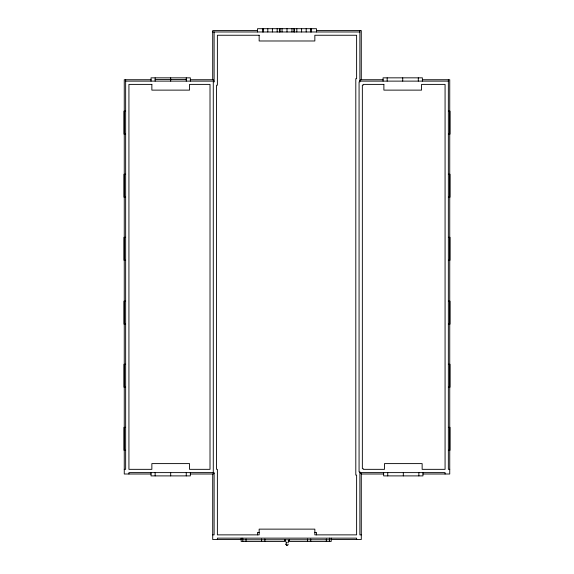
<?xml version="1.0" encoding="UTF-8"?>
<svg xmlns="http://www.w3.org/2000/svg" width="574" height="574" viewBox="0 0 574 574"><rect width="100%" height="100%" fill="white"/><g stroke="black" fill="none" stroke-linecap="round" stroke-linejoin="round"><path stroke-width="0.86" d="M284.826 540.435L285.235 540.292L284.761 540.514M286.168 543.757L286.082 544.41L286.168 543.757C285.127 545.587 288.751 545.759 288.091 544.08M288.162 542.136L287.911 542.545L288.076 542.143M289.289 540.105L288.887 540.12L289.54 540.184M257.518 30.587L212.71 30.587L212.71 79.729M316.482 30.587L361.29 30.587L361.29 79.729M212.71 31.979L359.891 31.979M155.138 79.477L186.256 79.477M151.041 79.729L124.257 79.729L124.257 474.009L151.041 474.009M190.353 79.729L213.37 79.729L213.37 81.121M383.066 79.729L360.63 79.729L360.63 80.382L359.891 80.382M422.378 79.729L449.743 79.729L449.743 474.009L422.959 474.009M125.649 81.121L214.109 81.121M359.891 81.121L448.351 81.121M125.649 111.198L124.013 111.198L124.013 134.129L125.649 134.129M448.351 111.198L449.987 111.198L449.987 134.129L448.351 134.129M125.649 174.266L124.013 174.266L124.013 197.198L125.649 197.198M448.351 174.266L449.987 174.266L449.987 197.198L448.351 197.198M125.649 237.327L124.013 237.327L124.013 260.266L125.649 260.266M448.351 237.327L449.987 237.327L449.987 260.266L448.351 260.266M125.649 301.214L124.013 301.214L124.013 324.145L125.649 324.145M448.351 301.214L449.987 301.214L449.987 324.145L448.351 324.145M125.649 364.282L124.013 364.282L124.013 387.213L125.649 387.213M448.351 364.282L449.987 364.282L449.987 387.213L448.351 387.213M125.649 427.35L124.013 427.35L124.013 450.281L125.649 450.281M448.351 427.35L449.987 427.35L449.987 450.281L448.351 450.281M124.257 469.338L125.649 469.338L125.649 79.729M449.743 469.338L448.351 469.338L448.351 79.729M359.891 472.617L445.072 472.617L445.072 474.009M214.109 473.356L213.37 473.356L213.37 474.009L190.353 474.009M361.29 474.009L383.647 474.009M259.154 532.407L257.518 532.407L257.518 534.868M314.846 532.407L316.482 532.407L316.482 534.868M212.71 534.868L214.109 534.868L214.109 472.617L128.928 472.617L128.928 474.009M361.29 534.868L359.891 534.868L359.891 471.799L359.073 471.799L359.073 81.939L359.891 81.939L359.891 30.587M241.568 539.531L212.71 539.531L212.71 474.009M330.753 539.531L361.29 539.531L361.29 473.356L360.63 473.356L360.63 472.617M242.773 539.775L329.591 539.775M285.615 541.418L241.137 541.418L241.137 538.139M288.299 541.418L331.227 541.418L331.227 538.139M422.959 472.617L422.959 475.896L383.647 475.896L383.647 472.617M422.378 81.121L422.378 77.842L383.066 77.842L383.066 81.121M418.862 472.617L418.862 475.896M418.288 77.842L418.288 81.121M403.307 472.617L403.307 475.896M402.726 77.842L402.726 81.121M387.744 472.617L387.744 475.896M387.163 77.842L387.163 81.121M356.619 539.531L356.619 538.139L217.381 538.139L217.381 539.531M329.591 538.139L329.591 541.418M326.312 538.957L326.312 541.418M316.482 31.979L316.482 28.7L257.518 28.7L257.518 31.979M311.574 28.7L311.574 31.979M310.749 538.957L310.749 541.418M310.541 28.7L310.541 31.979M307.477 538.957L307.477 541.418M306.186 28.7L306.186 31.979M301.601 28.7L301.601 31.979M296.83 28.7L296.83 31.979M294.34 28.7L294.34 31.979M293.945 28.7L293.945 31.979M291.944 28.7L291.944 31.979M287 28.7L287 31.979M282.056 28.7L282.056 31.979M280.055 28.7L280.055 31.979M279.66 28.7L279.66 31.979M277.17 28.7L277.17 31.979M272.399 28.7L272.399 31.979M267.814 28.7L267.814 31.979M264.887 538.957L264.887 541.418M263.459 28.7L263.459 31.979M262.426 28.7L262.426 31.979M261.608 538.957L261.608 541.418M246.045 538.957L246.045 541.418M242.773 538.139L242.773 541.418M214.109 31.979L214.109 81.939L213.284 81.939L213.284 472.617M190.353 81.121L190.353 77.842L151.041 77.842L151.041 81.121M190.353 472.617L190.353 475.896L151.041 475.896L151.041 472.617M186.256 77.842L186.256 81.121M186.256 472.617L186.256 475.896M170.693 77.842L170.693 81.121M170.693 472.617L170.693 475.896M155.138 77.842L155.138 81.121M155.138 472.617L155.138 475.896M286.139 542.129L286.347 542.545L286.139 542.129M289.368 540.285L288.966 540.371L289.368 540.285M285.314 540.12L284.589 540.127L285.314 540.12M286.62 544.884L286.935 545.156L286.62 544.884M259.154 35.251L217.381 35.251L217.381 85.21L216.563 85.21L216.563 469.338L217.381 469.338L217.381 534.868L259.154 534.868L259.154 529.135L314.846 529.135L314.846 534.868L356.619 534.868L356.619 475.078L355.801 475.078L355.801 78.66L356.619 78.66L356.619 35.251L314.846 35.251L314.846 40.984L259.154 40.984L259.154 35.251M151.859 84.392L128.928 84.392L128.928 469.338L151.859 469.338L151.859 463.605L189.535 463.605L189.535 469.338L210.012 469.338L210.012 84.392L189.535 84.392L189.535 90.125L151.859 90.125L151.859 84.392M383.884 84.392L363.17 84.392L363.17 85.21L362.352 85.21L362.352 468.52L363.17 468.52L363.17 469.338L384.465 469.338L384.465 463.605L422.141 463.605L422.141 469.338L445.072 469.338L445.072 84.392L421.56 84.392L421.56 90.125L383.884 90.125L383.884 84.392"/></g></svg>
